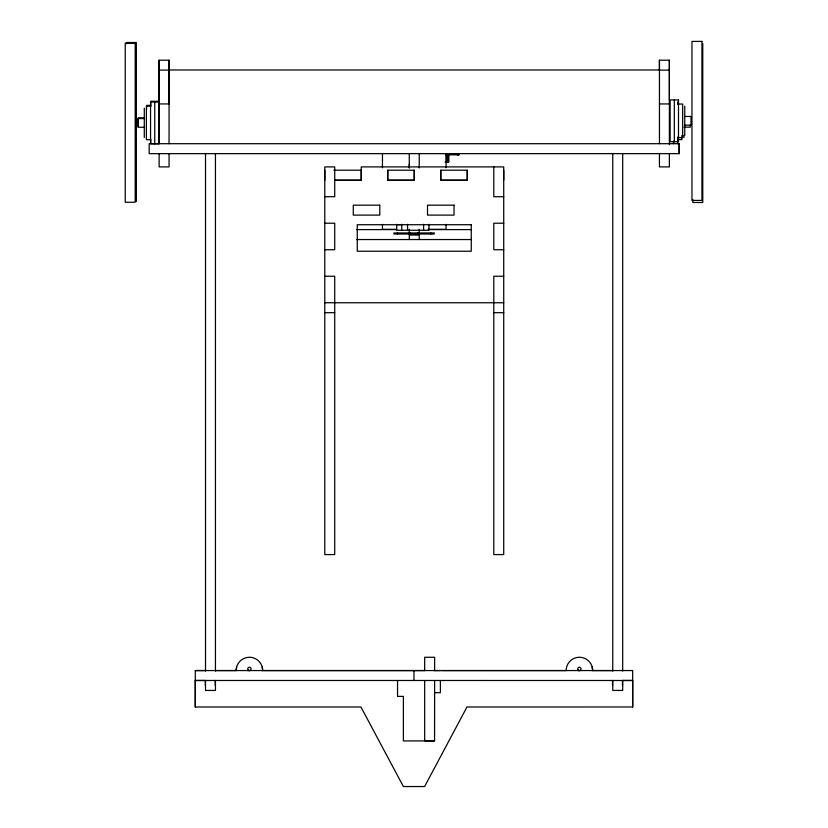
<?xml version="1.0" encoding="UTF-8"?>
<svg xmlns="http://www.w3.org/2000/svg" width="828" height="828" viewBox="0 0 828 828"><rect width="100%" height="100%" fill="white"/><g stroke="black" fill="none" stroke-linecap="round" stroke-linejoin="round"><path stroke-width="1.24" d="M159.121 143.699L159.121 60.206L169.057 60.206L169.057 143.699M169.057 60.206L169.057 103.935L159.121 103.935M324.793 180.152L324.793 170.206M387.752 170.206L387.752 180.152L414.259 180.152L414.259 170.206L387.752 170.206L387.752 180.318L414.259 180.318L414.259 170.206M440.765 170.206L440.765 180.152L467.271 180.152L467.271 170.206L440.765 170.206L440.765 180.318L467.271 180.318L467.271 170.206M503.724 180.152L503.724 170.206M669.376 144.683L669.376 60.206L659.44 60.206L659.44 69.976L169.026 69.976M669.376 100.167L669.376 60.206M215.446 670.566L236.094 670.566L236.611 667.089M195.294 707.008L195.294 670.556L632.675 670.556L632.675 706.977L466.982 706.988L424.609 786.538L403.381 786.538L360.946 706.988L195.294 707.008L195.284 680.502L205.334 680.481L205.334 685.449M632.675 706.977L632.675 680.461L622.48 680.481L622.48 685.449M159.121 70.101L169.057 70.101M659.44 70.101L669.376 70.101M159.121 101.275L150.768 101.275L150.768 106.336M659.44 103.935L669.376 103.935M678.494 104.038L682.665 104.038L682.665 137.593L678.494 137.593M150.768 105.373L146.597 105.373L146.597 109.244M150.551 106.139L146.38 106.139L146.38 139.694L150.551 139.694M684.756 116.469L691.018 116.469L691.018 125.163L684.756 125.163M144.507 117.793L138.245 117.793L138.245 126.498M144.289 118.57L138.028 118.57L138.028 127.264L144.289 127.264M683.99 127.181L690.252 127.181L690.252 124.997M677.728 139.601L681.899 139.601L681.899 135.502M445.63 153.78L459.012 153.78L458.981 154.826L445.63 154.826M445.288 161.926L448.766 161.926L448.652 154.184M445.288 162.133L447.72 161.926M333.808 170.206L361.246 170.206L361.246 180.152L334.729 180.152M334.729 180.318L361.246 180.318L361.246 166.894L503.724 166.894L503.724 554.584L493.788 554.584L493.788 276.241L503.724 276.241M324.793 196.712L334.729 196.712L334.729 166.894L324.793 166.894L324.793 554.584L334.729 554.584L334.729 276.241L324.793 276.241M503.724 196.712L493.788 196.712L493.788 166.894M324.793 223.229L334.729 223.229L334.729 249.735L324.793 249.735M503.724 223.229L493.788 223.229L493.788 249.735L503.724 249.735M397.523 224.657L402.066 224.657M396.508 229.325L382.453 229.325L382.453 224.357M428.179 229.325L446.064 229.315L446.064 224.347M356.723 229.604L396.674 229.604M428.883 229.604L471.411 229.604M393.859 232.958L434.348 232.958M393.859 234.003L434.348 234.003M409.932 235.048L418.285 235.048M356.723 239.54L471.411 239.54M324.793 302.748L503.724 302.748M324.793 312.694L334.729 312.694M493.788 312.694L503.724 312.694M247.707 670.566L250.284 670.566M261.896 670.566L424.971 670.566M434.027 670.566L440.496 670.566M441.955 670.576L566.331 670.566M577.944 670.566L580.531 670.566M592.144 670.566L612.792 670.566M195.294 680.481L632.675 680.492M434.555 692.674L440.382 692.674L440.382 680.481M434.638 740.77L424.671 740.77L424.671 680.492M195.294 670.566L205.51 670.566M262.217 667.089L262.673 670.514A13.258 13.258 0 0 0 249.414 657.256A13.258 13.258 0 0 0 236.166 670.514M592.217 667.089L592.662 670.514A13.258 13.258 0 0 0 579.414 657.256A13.258 13.258 0 0 0 566.155 670.514M702.765 43.47L702.765 202.498L692.798 202.498L692.798 199.496M684.756 106.201L684.756 135.43M683.99 135.461L683.99 137.438M679.012 143.699L679.012 153.646M677.728 101.958L677.728 104.483M677.728 137.024L677.728 143.699M674.323 99.94L674.323 141.691M673.547 141.174L673.547 143.699M669.376 153.646L669.376 166.894L659.44 166.894L659.44 153.646M659.44 60.206L659.461 143.699M622.697 153.646L622.697 671.042M622.697 680.492L622.697 690.438L612.761 690.438L612.761 680.492M612.761 153.646L612.761 671.042M612.544 680.481L612.544 685.449M458.929 153.78L458.929 154.826M458.546 153.78L458.546 154.826M457.936 153.78L457.936 154.826M457.232 153.78L457.232 154.826M448.528 154.184L448.528 161.926M448.341 154.184L448.341 161.926M448.114 154.184L448.114 161.926M447.844 154.184L447.844 161.926M447.534 154.184L447.534 161.926M447.203 154.184L447.203 161.926M446.83 154.184L446.83 161.926M446.447 154.184L446.447 161.926M446.064 153.646L446.064 167.815M434.638 670.556L434.638 657.277L424.671 657.277L424.671 670.556M434.638 680.492L434.555 740.925L403.381 740.925L403.381 696.389L397.543 696.389L397.543 680.481M430.808 232.958L430.808 234.003M428.966 224.326L428.966 230.246L396.695 230.246L396.695 224.326M423.594 224.326L423.594 230.246M419.216 153.646L419.227 167.991M419.216 229.284L419.216 239.54M417.654 232.958L417.654 234.003M413.979 670.556L413.979 680.492M410.553 232.958L410.553 234.003M409.291 164.161L409.291 167.991M409.28 153.646L409.28 167.742M409.28 229.284L409.28 239.54M407.531 224.326L407.531 230.246M401.756 224.326L401.756 230.246M397.409 232.958L397.409 234.003M382.453 153.646L382.453 167.825M215.446 153.646L215.446 671.042M215.446 680.492L215.446 690.438L205.51 690.438L205.51 680.492M215.27 680.481L215.27 685.449M205.51 153.646L205.51 671.042M169.057 153.646L169.057 166.894L159.121 166.894L159.121 153.646M159.121 60.206L159.121 102.444M154.732 102.041L154.732 143.793M150.768 139.228L150.768 143.016M144.289 108.302L144.289 137.531M136.361 201.535L136.361 42.507L126.394 42.507L126.394 43.749M701.937 41.4L691.97 41.4L691.97 200.428L701.937 200.428L701.937 41.4M135.202 43.232L125.235 43.232L125.235 202.249L135.202 202.249L135.202 43.232M678.494 99.94L670.142 99.94L670.142 141.691L678.494 141.691L678.494 99.94M158.904 102.041L150.551 102.041L150.551 143.793L158.904 143.793L158.904 102.041M679.343 143.699L149.175 143.699L149.175 153.646L679.343 153.646L679.343 143.699M379.793 205.168L353.287 205.168L353.287 215.104L379.793 215.104L379.793 205.168M454.023 205.168L427.517 205.168L427.517 215.104L454.023 215.104L454.023 205.168M471.256 224.719L357.261 224.719L357.261 251.226L471.256 251.226L471.256 224.719M578.234 670.059A1.656 1.656 0 0 0 581.008 669.314A1.656 1.656 0 0 0 578.979 667.285A1.656 1.656 0 0 0 578.234 670.059M248.245 670.059A1.656 1.656 0 0 0 251.019 669.314A1.656 1.656 0 0 0 248.99 667.285A1.656 1.656 0 0 0 248.245 670.059"/></g></svg>
